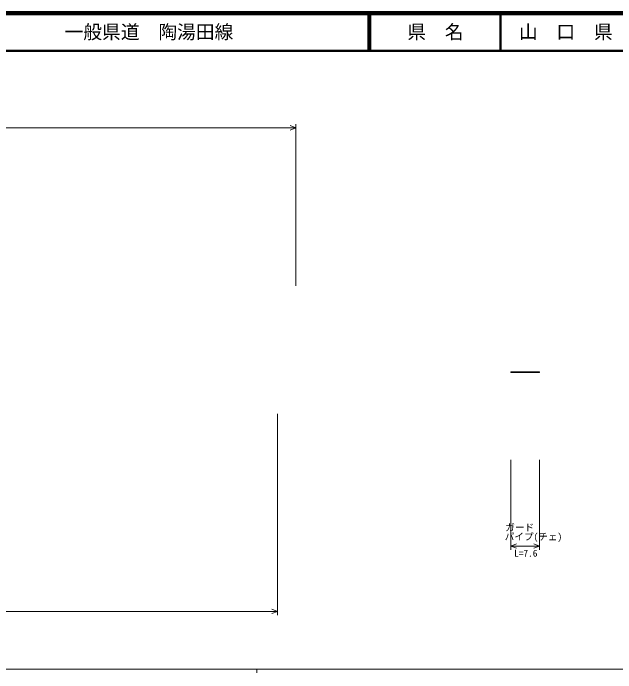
# Model space of a CAD drawing. Units: millimetres on the paper, with parts at other scales. Extents: x 40 to 680, y 20 to 380.
# Drawn here: x 203 to 363.7, y 204 to 380 of the extents above; entities that cross this region are included whole.
import ezdxf
from ezdxf.enums import TextEntityAlignment as Align

# ---------------------------------------------------------------- set-up
doc = ezdxf.new("R2010")
doc.units = ezdxf.units.MM
for name, color, linetype, lineweight in [('M-BGD', 7, 'Continuous', 13), ('M-STR-HTXT', 7, 'Continuous', 13), ('M-TTL', 2, 'Continuous', 140), ('M-TTL-BAND', 7, 'Continuous', 13), ('M-TTL-LINE', 7, 'Continuous', 50), ('M-TTL-TXT', 7, 'Continuous', 13)]:
    doc.layers.add(name, color=color, linetype=linetype, lineweight=lineweight)
doc.styles.add('ＭＳ ゴシック', font='')
doc.styles.get('ＭＳ ゴシック').set_extended_font_data('MS Gothic')

msp = doc.modelspace()

# ---------------------------------------------------------------- linework, layer by layer
at = {"layer": 'M-BGD'}
for p, q in [((335.761, 284.325), (343.361, 284.328)), ((335.761, 284.325), (335.761, 284.125)), ((335.761, 284.125), (343.361, 284.128)), ((343.361, 284.328), (343.361, 284.128))]:
    msp.add_line(p, q, dxfattribs=at)
at = {"layer": 'M-STR-HTXT'}
for p, q in [((278.363, 307.231), (278.363, 350.429)), ((69.728, 349.429), (278.363, 349.429)), ((278.363, 349.429), (276.863, 350.029)), ((278.363, 349.429), (276.863, 348.829)), ((273.496, 273.094), (273.496, 219.392)), ((335.761, 260.83), (335.761, 236.83)), ((343.361, 260.83), (343.361, 236.83)), ((335.761, 237.83), (337.261, 238.43)), ((335.761, 237.83), (343.361, 237.83)), ((335.761, 237.83), (337.261, 237.23)), ((343.361, 237.83), (341.861, 238.43)), ((343.361, 237.83), (341.861, 237.23)), ((83.843, 220.392), (273.496, 220.392)), ((273.496, 220.392), (271.996, 220.992)), ((273.496, 220.392), (271.996, 219.792))]:
    msp.add_line(p, q, dxfattribs=at)
at = {"layer": 'M-TTL'}
msp.add_line((680, 380), (40, 380), dxfattribs=at)
at = {"layer": 'M-TTL-BAND'}
for p, q in [((40, 205), (579, 205)), ((268, 205), (268, 204))]:
    msp.add_line(p, q, dxfattribs=at)
at = {"layer": 'M-TTL-LINE'}
for p, q in [((297.75, 380), (297.75, 370)), ((298.25, 380), (298.25, 370)), ((333, 380), (333, 370)), ((40, 370), (680, 370))]:
    msp.add_line(p, q, dxfattribs=at)

# ---------------------------------------------------------------- texts
at = {"layer": 'M-STR-HTXT', "style": 'ＭＳ ゴシック'}
for s, p in [('ガード', (338.095, 241.319)), ('パイプ(チェ)', (341.754, 238.848)), ('L=7.6', (339.707, 234.438))]:
    msp.add_text(s, height=1.833, dxfattribs=at).set_placement(p, align=Align.BOTTOM_CENTER)
at = {"layer": 'M-TTL-TXT', "style": 'ＭＳ ゴシック'}
msp.add_text('一般県道\u3000陶湯田線', height=3.666, dxfattribs=at).set_placement((216.734, 375), align=Align.MIDDLE_LEFT)
for s, p in [('県\u3000名', (315.625, 375)), ('山\u3000口\u3000県', (350.375, 375))]:
    msp.add_text(s, height=3.666, dxfattribs=at).set_placement(p, align=Align.MIDDLE_CENTER)

doc.saveas('drawing.dxf')
